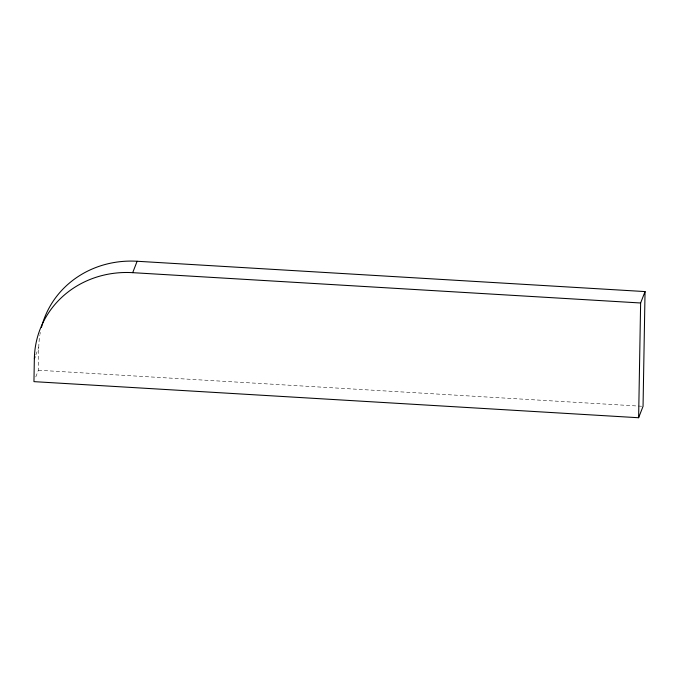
<?xml version="1.0" encoding="UTF-8"?>
<svg xmlns="http://www.w3.org/2000/svg" width="679" height="679" viewBox="0 0 679 679"><rect width="100%" height="100%" fill="white"/><g stroke="black" fill="none" stroke-linecap="round" stroke-linejoin="round"><path stroke-width="0.51" stroke-dasharray="3.4 2.55" d="M35.792 376.887L38.372 370.242L38.771 347.292A97.581 91.113 21.2 0 1 39.806 335.358M35.826 354.888L38.771 347.292M38.372 370.242L641.986 406.271M39.968 334.374A97.581 91.113 21.2 0 1 40.324 332.413"/><path stroke-width="1.02" d="M35.087 356.789L34.349 358.69L33.95 381.64L638.625 417.738L643.047 406.331L645.05 291.58L137.124 261.262A97.581 91.113 21.2 0 0 41.411 327.55M638.625 417.738L640.628 302.987L645.05 291.58M34.349 358.69A97.581 91.113 21.2 0 1 132.702 272.669L137.124 261.262M132.702 272.669L640.628 302.987"/></g></svg>
